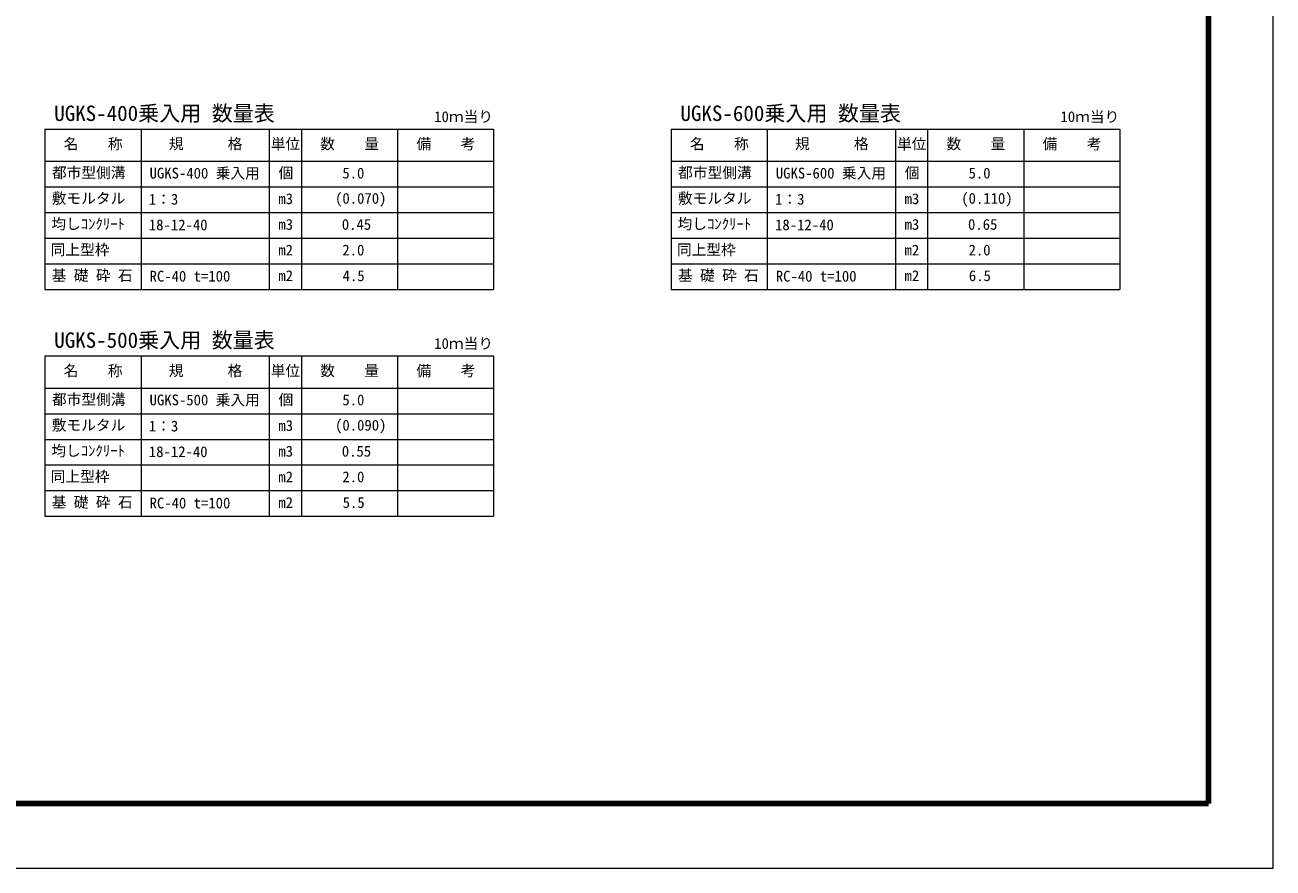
# Model space of a CAD drawing. Units: millimetres on the paper. Extents: x 0 to 841, y 0 to 594.
# Drawn here: x 451.6 to 841, y 0 to 262.9 of the extents above; entities that cross this region are included whole.
import ezdxf
from ezdxf.enums import TextEntityAlignment as Align

# ---------------------------------------------------------------- set-up
doc = ezdxf.new("R2010")
doc.units = ezdxf.units.MM
for name, color, linetype, lineweight in [('D-BMK-HTXT', 7, 'Continuous', 13), ('D-TTL-LINE（区切線）', 7, 'Continuous', 18), ('D-TTL（外枠）', 2, 'Continuous', 140)]:
    doc.layers.add(name, color=color, linetype=linetype, lineweight=lineweight)
doc.styles.add('ＭＳ ゴシック', font='')
doc.styles.get('ＭＳ ゴシック').set_extended_font_data('MS Gothic')

msp = doc.modelspace()

# ---------------------------------------------------------------- linework, layer by layer
at = {"layer": 'D-BMK-HTXT'}
for p, q in [((457.804, 230.424), (457.804, 180.424)), ((457.804, 230.424), (597.804, 230.424)), ((487.804, 230.424), (487.804, 180.424)), ((527.804, 230.424), (527.804, 180.424)), ((537.804, 230.424), (537.804, 180.424)), ((567.804, 230.424), (567.804, 180.424)), ((597.804, 230.424), (597.804, 180.424)), ((653.202, 230.424), (653.202, 180.424)), ((653.202, 230.424), (793.202, 230.424)), ((683.202, 230.424), (683.202, 180.424)), ((723.202, 230.424), (723.202, 180.424)), ((733.202, 230.424), (733.202, 180.424)), ((763.202, 230.424), (763.202, 180.424)), ((793.202, 230.424), (793.202, 180.424)), ((457.804, 220.424), (597.804, 220.424)), ((653.202, 220.424), (793.202, 220.424)), ((457.804, 212.424), (597.804, 212.424)), ((653.202, 212.424), (793.202, 212.424)), ((457.804, 204.424), (597.804, 204.424)), ((653.202, 204.424), (793.202, 204.424)), ((457.804, 196.424), (597.804, 196.424)), ((653.202, 196.424), (793.202, 196.424)), ((457.804, 188.424), (597.804, 188.424)), ((653.202, 188.424), (793.202, 188.424)), ((457.804, 180.424), (597.804, 180.424)), ((653.202, 180.424), (793.202, 180.424)), ((457.804, 159.688), (457.804, 109.688)), ((457.804, 159.688), (597.804, 159.688)), ((487.804, 159.688), (487.804, 109.688)), ((527.804, 159.688), (527.804, 109.688)), ((537.804, 159.688), (537.804, 109.688)), ((567.804, 159.688), (567.804, 109.688)), ((597.804, 159.688), (597.804, 109.688)), ((457.804, 149.688), (597.804, 149.688)), ((457.804, 141.688), (597.804, 141.688)), ((457.804, 133.688), (597.804, 133.688)), ((457.804, 125.688), (597.804, 125.688)), ((457.804, 117.688), (597.804, 117.688)), ((457.804, 109.688), (597.804, 109.688))]:
    msp.add_line(p, q, dxfattribs=at)
at = {"layer": 'D-TTL-LINE（区切線）'}
for p, q in [((841, 0), (841, 594)), ((0, 0), (841, 0))]:
    msp.add_line(p, q, dxfattribs=at)
at = {"layer": 'D-TTL（外枠）'}
for p, q in [((820.9, 20.1), (820.9, 573.9)), ((20.1, 20.1), (820.9, 20.1))]:
    msp.add_line(p, q, dxfattribs=at)

# ---------------------------------------------------------------- texts
at = {"layer": 'D-BMK-HTXT', "style": 'ＭＳ ゴシック'}
for s, height, p in [('UGKS-400乗入用 数量表', 4.811, (460.693, 231.518)), ('UGKS-600乗入用 数量表', 4.811, (656.091, 231.518)), ('10ｍ当り', 3.367, (579.27, 231.621)), ('10ｍ当り', 3.367, (774.668, 231.621)), ('名\u3000\u3000称', 3.367, (463.644, 223.143)), ('規\u3000\u3000\u3000格', 3.367, (496.448, 223.161)), ('単位', 3.367, (528.264, 223.126)), ('数\u3000\u3000量', 3.367, (543.697, 223.161)), ('備\u3000\u3000考', 3.367, (573.714, 223.133)), ('名\u3000\u3000称', 3.367, (659.042, 223.143)), ('規\u3000\u3000\u3000格', 3.367, (691.846, 223.161)), ('単位', 3.367, (723.662, 223.126)), ('数\u3000\u3000量', 3.367, (739.095, 223.161)), ('備\u3000\u3000考', 3.367, (769.112, 223.133)), ('都市型側溝', 3.367, (459.979, 214.176)), ('UGKS-400 乗入用', 3.367, (490.452, 214.018)), ('個', 3.367, (530.681, 214.106)), ('5.0', 3.367, (550.595, 214.026)), ('都市型側溝', 3.367, (655.377, 214.176)), ('UGKS-600 乗入用', 3.367, (685.85, 214.018)), ('個', 3.367, (726.079, 214.106)), ('5.0', 3.367, (745.993, 214.026)), ('敷モルタル', 3.367, (459.909, 206.168)), ('m3', 3.367, (530.628, 206.026)), ('(0.070)', 3.367, (548.32, 206.143)), ('敷モルタル', 3.367, (655.307, 206.168)), ('m3', 3.367, (726.027, 206.026)), ('(0.110)', 3.367, (743.718, 206.143)), ('1：3', 3.367, (490.221, 205.874)), ('1：3', 3.367, (685.619, 205.874)), ('均しｺﾝｸﾘｰﾄ', 3.367, (459.787, 198.187)), ('均しｺﾝｸﾘｰﾄ', 3.367, (655.185, 198.187)), ('18-12-40', 3.367, (490.221, 197.874)), ('m3', 3.367, (530.628, 198.026)), ('0.45', 3.367, (550.426, 198.026)), ('18-12-40', 3.367, (685.619, 197.874)), ('m3', 3.367, (726.027, 198.026)), ('0.65', 3.367, (745.825, 198.026)), ('同上型枠', 3.367, (459.591, 190.143)), ('同上型枠', 3.367, (654.989, 190.143)), ('m2', 3.367, (530.62, 190.026)), ('2.0', 3.367, (550.595, 190.026)), ('m2', 3.367, (726.018, 190.026)), ('2.0', 3.367, (745.993, 190.026)), ('基 礎 砕 石', 3.367, (459.909, 182.134)), ('基 礎 砕 石', 3.367, (655.307, 182.134)), ('RC-40 t=100', 3.367, (490.452, 181.874)), ('m2', 3.367, (530.62, 182.026)), ('4.5', 3.367, (550.686, 182.026)), ('RC-40 t=100', 3.367, (685.85, 181.874)), ('m2', 3.367, (726.018, 182.026)), ('6.5', 3.367, (746.084, 182.026)), ('UGKS-500乗入用 数量表', 4.811, (460.693, 160.783)), ('10ｍ当り', 3.367, (579.27, 160.885)), ('名\u3000\u3000称', 3.367, (463.644, 152.407)), ('規\u3000\u3000\u3000格', 3.367, (496.448, 152.425)), ('単位', 3.367, (528.264, 152.39)), ('数\u3000\u3000量', 3.367, (543.697, 152.425)), ('備\u3000\u3000考', 3.367, (573.714, 152.397)), ('都市型側溝', 3.367, (459.979, 143.441)), ('UGKS-500 乗入用', 3.367, (490.452, 143.282)), ('個', 3.367, (530.681, 143.371)), ('5.0', 3.367, (550.595, 143.29)), ('敷モルタル', 3.367, (459.909, 135.432)), ('1：3', 3.367, (490.221, 135.139)), ('m3', 3.367, (530.628, 135.29)), ('(0.090)', 3.367, (548.32, 135.407)), ('均しｺﾝｸﾘｰﾄ', 3.367, (459.787, 127.451)), ('18-12-40', 3.367, (490.221, 127.139)), ('m3', 3.367, (530.628, 127.29)), ('0.55', 3.367, (550.426, 127.29)), ('同上型枠', 3.367, (459.591, 119.407)), ('m2', 3.367, (530.62, 119.29)), ('2.0', 3.367, (550.595, 119.29)), ('基 礎 砕 石', 3.367, (459.909, 111.399)), ('RC-40 t=100', 3.367, (490.452, 111.139)), ('m2', 3.367, (530.62, 111.29)), ('5.5', 3.367, (550.686, 111.29))]:
    msp.add_text(s, height=height, dxfattribs=at).set_placement(p, align=Align.BOTTOM_LEFT)

doc.saveas('drawing.dxf')
